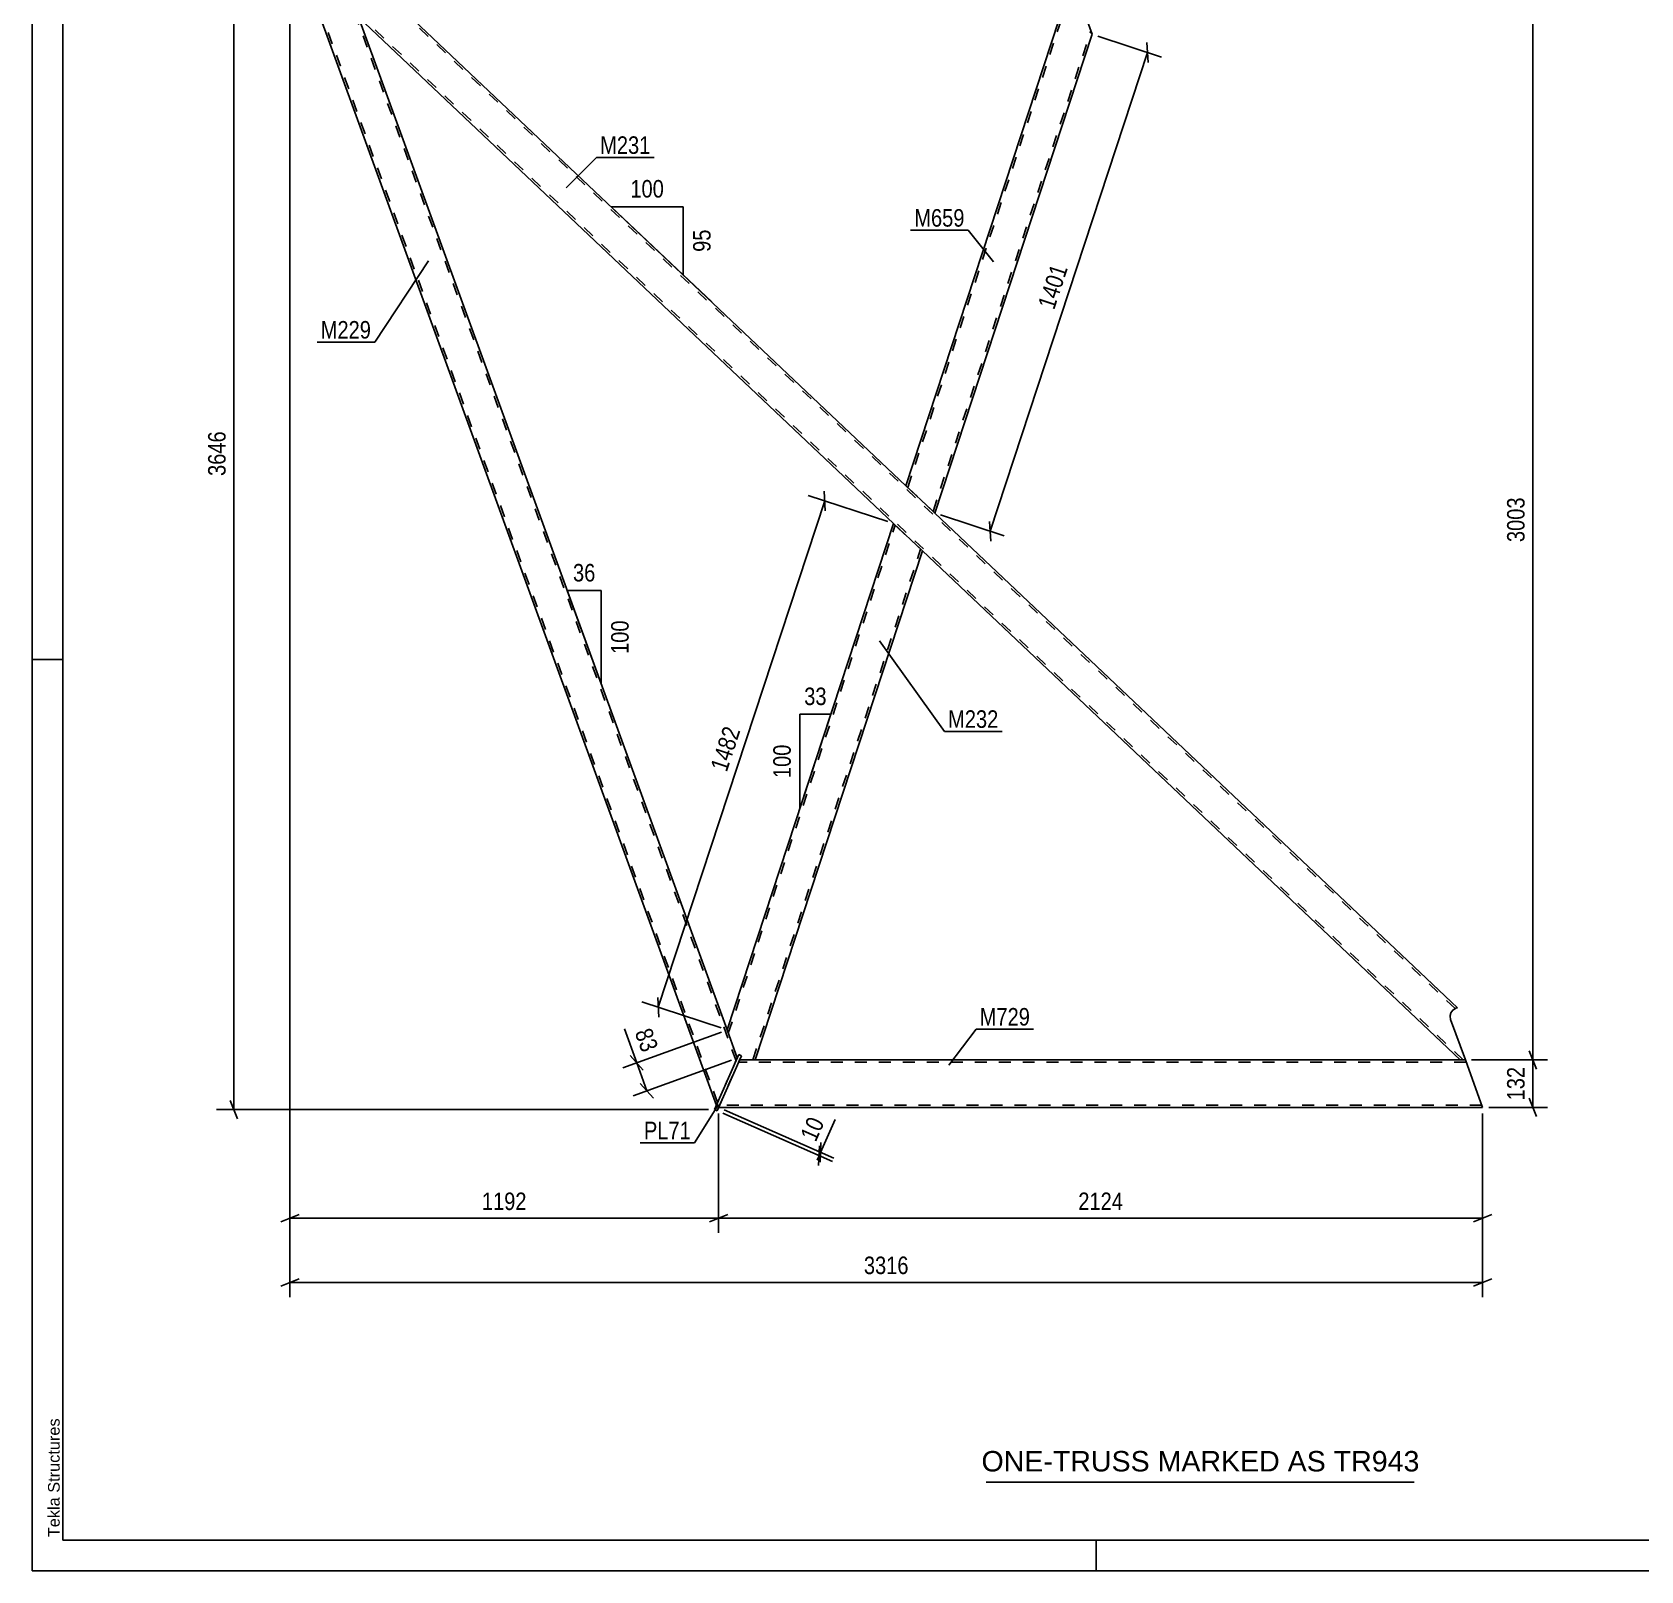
# Model space of a CAD drawing. Header units: millimetres. Extents: x 0 to 594, y 0 to 420.
# Drawn here: x 0 to 263.1, y 0 to 251.6 of the extents above; entities that cross this region are included whole.
import ezdxf

# ---------------------------------------------------------------- set-up
doc = ezdxf.new("R2010")
doc.units = ezdxf.units.MM
doc.linetypes.add('DXK_LINE_DOT2', pattern=[3.9198, 1.9599, -1.9599])
doc.styles.add('Arial', font='ARIAL.TTF', dxfattribs={"height": 0.2})
doc.styles.add('Arial Narrow', font='ARIALN.TTF', dxfattribs={"height": 0.2})

# ---------------------------------------------------------------- blocks, each defined once
blk = doc.blocks.new('Unknown-283049540-1163')
at = {"color": 5, "linetype": 'Continuous'}
for p, q in [((0, 420), (0, 0)), ((5, 415), (5, 5)), ((5, 149), (0, 149)), ((5, 5), (589, 5)), ((174, 0), (174, 5)), ((0, 0), (594, 0))]:
    blk.add_line(p, q, dxfattribs=at)
at = {"color": 174, "linetype": 'Continuous', "style": 'Arial'}
blk.add_text('Tekla Structures', height=1.9102, rotation=90, dxfattribs=at).set_placement((4.5, 5.5))
blk = doc.blocks.new('Part-283049540-6805 - 6799')
at = {"color": 2, "linetype": 'Continuous'}
for p, q in [((111.58, 75.43), (115.55, 84.4)), ((115.98, 84.21), (112.01, 75.24)), ((115.98, 84.21), (115.55, 84.4)), ((112.01, 75.24), (111.58, 75.43))]:
    blk.add_line(p, q, dxfattribs=at)
blk = doc.blocks.new('Part-283049540-6800 - 6799')
at = {"color": 2, "linetype": 'Continuous'}
for p, q in [((111.88, 76.1), (42.14, 267.69)), ((42.14, 267.69), (50.55, 261.81)), ((113.64, 88.45), (53.37, 254.05))]:
    blk.add_line(p, q, dxfattribs=at)
at = {"color": 7, "linetype": 'DXK_LINE_DOT2'}
for p, q in [((112.09, 76.57), (42.65, 267.34)), ((115.11, 83.4), (50.04, 262.16)), ((50.55, 261.81), (53.37, 254.05)), ((115.31, 83.86), (113.64, 88.45)), ((115.31, 83.86), (111.88, 76.1))]:
    blk.add_line(p, q, dxfattribs=at)
blk = doc.blocks.new('Part-283049540-6801 - 6799')
at = {"color": 7, "linetype": 'DXK_LINE_DOT2'}
for p, q in [((112.25, 75.78), (115.69, 83.55)), ((234.49, 83.19), (115.53, 83.19)), ((237.06, 76.13), (112.41, 76.13))]:
    blk.add_line(p, q, dxfattribs=at)
at = {"color": 2, "linetype": 'Continuous'}
for p, q in [((115.69, 83.55), (234.37, 83.55)), ((234.37, 83.55), (237.19, 75.78)), ((237.19, 75.78), (112.25, 75.78))]:
    blk.add_line(p, q, dxfattribs=at)
blk = doc.blocks.new('Part-283049540-6802 - 6799')
at = {"color": 2, "linetype": 'Continuous'}
for p, q in [((53.37, 254.05), (50.55, 261.81)), ((50.55, 261.81), (53.73, 261.81)), ((142.88, 177.43), (53.73, 261.81)), ((140.85, 171.25), (53.37, 254.05)), ((233.06, 92.07), (147.61, 172.96)), ((233.52, 83.55), (145.58, 166.78)), ((232.8, 91.98), (233.06, 92.07)), ((231.96, 90.17), (231.87, 90.71)), ((234.37, 83.55), (231.96, 90.17)), ((232.33, 91.69), (232.4, 91.73)), ((232.8, 91.98), (232.4, 91.73))]:
    blk.add_line(p, q, dxfattribs=at)
at = {"color": 7, "linetype": 'DXK_LINE_DOT2'}
for p, q in [((232.71, 91.92), (53.22, 261.81)), ((53.37, 254.05), (52.83, 255.54)), ((234.03, 83.55), (53.1, 254.8)), ((147.61, 172.96), (142.88, 177.43)), ((145.58, 166.78), (140.85, 171.25)), ((231.87, 90.71), (231.96, 90.17)), ((231.96, 90.17), (231.87, 90.71)), ((231.87, 90.71), (231.96, 90.17)), ((232.4, 91.73), (232.33, 91.69)), ((232.33, 91.69), (232.4, 91.73)), ((232.4, 91.73), (232.33, 91.69)), ((232.85, 92), (232.8, 91.98)), ((234.37, 83.55), (233.52, 83.55))]:
    blk.add_line(p, q, dxfattribs=at)
at = {"color": 2, "linetype": 'Continuous'}
blk.add_arc((233.28, 90.65), 1.41, 132.5, 177.5, dxfattribs=at)
at = {"color": 7, "linetype": 'DXK_LINE_DOT2'}
blk.add_arc((233.28, 90.65), 1.41, 132.5, 177.5, dxfattribs=at)
blk.add_arc((233.28, 90.65), 1.41, 132.5, 177.5, dxfattribs=at)
blk.add_arc((233.28, 90.65), 1.41, 132.5, 177.5, dxfattribs=at)
blk = doc.blocks.new('Part-283049540-6803 - 6799')
at = {"color": 2, "linetype": 'Continuous'}
for p, q in [((113.64, 88.45), (140.85, 171.25)), ((145.58, 166.78), (140.85, 171.25)), ((118.23, 83.55), (145.58, 166.78)), ((113.64, 88.45), (115.31, 83.86))]:
    blk.add_line(p, q, dxfattribs=at)
at = {"color": 7, "linetype": 'DXK_LINE_DOT2'}
for p, q in [((113.84, 87.91), (141.14, 170.98)), ((117.85, 83.55), (145.29, 167.05)), ((115.31, 83.86), (115.55, 84.4)), ((115.55, 84.4), (115.98, 84.21)), ((115.69, 83.55), (115.98, 84.21)), ((118.23, 83.55), (115.69, 83.55))]:
    blk.add_line(p, q, dxfattribs=at)
blk = doc.blocks.new('Part-283049540-6804 - 6799')
at = {"color": 2, "linetype": 'Continuous'}
for p, q in [((142.88, 177.43), (170.08, 260.18)), ((170.08, 260.18), (173.33, 251.24)), ((147.61, 172.96), (173.33, 251.24)), ((147.04, 173.49), (142.88, 177.43)), ((147.04, 173.49), (147.61, 172.96))]:
    blk.add_line(p, q, dxfattribs=at)
at = {"color": 7, "linetype": 'DXK_LINE_DOT2'}
for p, q in [((143.17, 177.16), (170.27, 259.65)), ((147.32, 173.23), (173.13, 251.78)), ((147.56, 173), (147.04, 173.49))]:
    blk.add_line(p, q, dxfattribs=at)
blk = doc.blocks.new('StraightDimension-283049540-17803 - 6799')
at = {"color": 7, "linetype": 'Continuous'}
for p, q in [((174.28, 250.93), (184.67, 247.52)), ((156.67, 169.98), (182.39, 248.26)), ((182.5, 246.65), (182.29, 249.88)), ((148.56, 172.65), (158.95, 169.23)), ((156.57, 171.59), (156.77, 168.37))]:
    blk.add_line(p, q, dxfattribs=at)
at = {"color": 0}
blk.add_wipeout([(170.15, 213.4), (166.16, 214.71), (163.5, 206.62), (167.49, 205.31)], dxfattribs=at)
at = {"color": 3, "style": 'Arial Narrow'}
blk.add_text('1401', height=2.863, rotation=71.8088, dxfattribs=at).set_placement((167.11, 206.07))
blk = doc.blocks.new('StraightDimension-283049540-17328 - 6799')
at = {"color": 7, "linetype": 'Continuous'}
for p, q in [((42.14, 266.69), (42.14, 55.24)), ((112.25, 74.78), (112.25, 55.24)), ((43.64, 58.24), (40.64, 57.04)), ((110.75, 57.04), (113.75, 58.24)), ((42.14, 57.64), (112.25, 57.64))]:
    blk.add_line(p, q, dxfattribs=at)
at = {"color": 0}
blk.add_wipeout([(81.45, 58.39), (81.45, 62.59), (72.94, 62.59), (72.94, 58.39)], dxfattribs=at)
at = {"color": 3, "style": 'Arial Narrow'}
blk.add_text('1192', height=2.863, dxfattribs=at).set_placement((73.54, 58.99))
blk = doc.blocks.new('StraightDimension-283049540-17327 - 6799')
at = {"color": 7, "linetype": 'Continuous'}
for p, q in [((112.25, 74.78), (112.25, 55.24)), ((237.19, 74.78), (237.19, 55.24)), ((113.75, 58.24), (110.75, 57.04)), ((235.69, 57.04), (238.69, 58.24)), ((112.25, 57.64), (237.19, 57.64))]:
    blk.add_line(p, q, dxfattribs=at)
at = {"color": 0}
blk.add_wipeout([(178.98, 58.39), (178.98, 62.59), (170.47, 62.59), (170.47, 58.39)], dxfattribs=at)
at = {"color": 3, "style": 'Arial Narrow'}
blk.add_text('2124', height=2.863, dxfattribs=at).set_placement((171.07, 58.99))
blk = doc.blocks.new('StraightDimension-283049540-17760 - 6799')
at = {"color": 7, "linetype": 'Continuous'}
for p, q in [((244.8, 85.05), (246, 82.05)), ((235.37, 83.55), (247.8, 83.55)), ((245.4, 75.78), (245.4, 83.55)), ((246, 74.28), (244.8, 77.28)), ((238.19, 75.78), (247.8, 75.78))]:
    blk.add_line(p, q, dxfattribs=at)
at = {"color": 0}
blk.add_wipeout([(244.65, 83.01), (240.45, 83.01), (240.45, 76.32), (244.65, 76.32)], dxfattribs=at)
at = {"color": 3, "style": 'Arial Narrow'}
blk.add_text('132', height=2.863, rotation=90.0002, dxfattribs=at).set_placement((244.05, 76.92))
blk = doc.blocks.new('AngleDimension-283049540-12110 - 6799')
at = {"color": 7, "linetype": 'Continuous'}
for p, q in [((106.44, 223.05), (94.68, 223.05)), ((106.44, 211.92), (94.68, 223.05)), ((106.44, 211.92), (106.44, 223.05)), ((111.12, 207.49), (106.44, 211.92))]:
    blk.add_line(p, q, dxfattribs=at)
at = {"color": 0}
for points in [[(103.9, 223.95), (103.9, 228.15), (97.22, 228.15), (97.22, 223.95)], [(111.54, 219.91), (107.34, 219.91), (107.34, 215.06), (111.54, 215.06)]]:
    blk.add_wipeout(points, dxfattribs=at)
at = {"color": 3, "style": 'Arial Narrow'}
blk.add_text('100', height=2.863, dxfattribs=at).set_placement((97.82, 224.55))
blk.add_text('95', height=2.863, rotation=90.0002, dxfattribs=at).set_placement((110.94, 215.66))
blk = doc.blocks.new('AngleDimension-283049540-12138 - 6799')
at = {"color": 7, "linetype": 'Continuous'}
for p, q in [((125.55, 140.06), (130.6, 140.06)), ((125.55, 124.67), (130.6, 140.06)), ((125.55, 124.67), (125.55, 140.06)), ((127.11, 129.44), (130.6, 140.06))]:
    blk.add_line(p, q, dxfattribs=at)
at = {"color": 0}
for points in [[(130.5, 140.96), (130.5, 145.16), (125.65, 145.16), (125.65, 140.96)], [(124.65, 135.71), (120.45, 135.71), (120.45, 129.02), (124.65, 129.02)]]:
    blk.add_wipeout(points, dxfattribs=at)
at = {"color": 3, "style": 'Arial Narrow'}
blk.add_text('33', height=2.863, dxfattribs=at).set_placement((126.25, 141.56))
blk.add_text('100', height=2.863, rotation=90.0002, dxfattribs=at).set_placement((124.05, 129.62))
blk = doc.blocks.new('StraightDimension-283049540-12165 - 6799')
at = {"color": 7, "linetype": 'Continuous'}
for p, q in [((112.93, 74.84), (130.86, 66.91)), ((113.17, 75.38), (131.1, 67.45)), ((128.61, 66.26), (128.73, 69.49)), ((128.67, 67.88), (128.91, 68.42)), ((128.96, 70.03), (128.85, 66.8)), ((128.67, 67.88), (128.35, 67.17))]:
    blk.add_line(p, q, dxfattribs=at)
at = {"color": 0}
blk.add_wipeout([(130.4, 73.64), (126.56, 75.34), (124.59, 70.9), (128.43, 69.2)], dxfattribs=at)
at = {"color": 7, "linetype": 'Continuous'}
blk.add_line((128.91, 68.42), (131.3, 73.82), dxfattribs=at)
blk.add_line((128.91, 68.42), (131.3, 73.82), dxfattribs=at)
at = {"color": 3, "style": 'Arial Narrow'}
blk.add_text('10', height=2.863, rotation=66.1422, dxfattribs=at).set_placement((128.13, 69.99))
blk = doc.blocks.new('StraightDimension-283049540-12187 - 6799')
at = {"color": 7, "linetype": 'Continuous'}
for p, q in [((42.14, 266.69), (42.14, 44.77)), ((237.19, 74.78), (237.19, 44.77)), ((43.64, 47.77), (40.64, 46.57)), ((235.69, 46.57), (238.69, 47.77)), ((42.14, 47.17), (237.19, 47.17))]:
    blk.add_line(p, q, dxfattribs=at)
at = {"color": 0}
blk.add_wipeout([(143.93, 47.92), (143.93, 52.12), (135.41, 52.12), (135.41, 47.92)], dxfattribs=at)
at = {"color": 3, "style": 'Arial Narrow'}
blk.add_text('3316', height=2.863, dxfattribs=at).set_placement((136.01, 48.52))
blk = doc.blocks.new('StraightDimension-283049540-12234 - 6799')
at = {"color": 7, "linetype": 'Continuous'}
for p, q in [((112.71, 88.1), (96.61, 82.25)), ((97.79, 84.27), (99.94, 81.86)), ((114.37, 83.52), (98.27, 77.66)), ((98.86, 83.07), (100.53, 78.48)), ((101.61, 77.28), (99.45, 79.69))]:
    blk.add_line(p, q, dxfattribs=at)
at = {"color": 0}
blk.add_wipeout([(99.39, 83.82), (103.33, 85.25), (101.67, 89.82), (97.73, 88.38)], dxfattribs=at)
at = {"color": 7, "linetype": 'Continuous'}
blk.add_line((98.86, 83.07), (96.84, 88.62), dxfattribs=at)
blk.add_line((98.86, 83.07), (96.84, 88.62), dxfattribs=at)
at = {"color": 3, "style": 'Arial Narrow'}
blk.add_text('83', height=2.863, rotation=-69.9983, dxfattribs=at).set_placement((98.5, 88.02))
blk = doc.blocks.new('StraightDimension-283049540-12270 - 6799')
at = {"color": 7, "linetype": 'Continuous'}
for p, q in [((36.12, 289.93), (30.13, 289.93)), ((33.58, 288.43), (32.38, 291.43)), ((32.98, 75.43), (32.98, 289.93)), ((32.38, 76.93), (33.58, 73.93)), ((110.58, 75.43), (30.13, 75.43))]:
    blk.add_line(p, q, dxfattribs=at)
at = {"color": 0}
blk.add_wipeout([(32.23, 186.94), (28.03, 186.94), (28.03, 178.42), (32.23, 178.42)], dxfattribs=at)
at = {"color": 3, "style": 'Arial Narrow'}
blk.add_text('3646', height=2.863, rotation=90.0002, dxfattribs=at).set_placement((31.63, 179.02))
blk = doc.blocks.new('AngleDimension-283049540-12293 - 6799')
at = {"color": 7, "linetype": 'Continuous'}
for p, q in [((89.8, 153.95), (87.5, 160.27)), ((93.04, 160.27), (87.5, 160.27)), ((93.04, 145.05), (87.5, 160.27)), ((93.04, 145.05), (93.04, 160.27))]:
    blk.add_line(p, q, dxfattribs=at)
at = {"color": 0}
for points in [[(92.7, 161.17), (92.7, 165.37), (87.84, 165.37), (87.84, 161.17)], [(98.14, 156), (93.94, 156), (93.94, 149.32), (98.14, 149.32)]]:
    blk.add_wipeout(points, dxfattribs=at)
at = {"color": 3, "style": 'Arial Narrow'}
blk.add_text('36', height=2.863, dxfattribs=at).set_placement((88.44, 161.77))
blk.add_text('100', height=2.863, rotation=90.0002, dxfattribs=at).set_placement((97.54, 149.92))
blk = doc.blocks.new('StraightDimension-283049540-17759 - 6799')
at = {"color": 7, "linetype": 'Continuous'}
for p, q in [((246, 258.68), (244.8, 261.68)), ((171.08, 260.18), (247.8, 260.18)), ((245.4, 83.55), (245.4, 260.18)), ((244.8, 85.05), (246, 82.05)), ((235.37, 83.55), (247.8, 83.55))]:
    blk.add_line(p, q, dxfattribs=at)
at = {"color": 0}
blk.add_wipeout([(244.65, 176.12), (240.45, 176.12), (240.45, 167.61), (244.65, 167.61)], dxfattribs=at)
at = {"color": 3, "style": 'Arial Narrow'}
blk.add_text('3003', height=2.863, rotation=90.0002, dxfattribs=at).set_placement((244.05, 168.21))
blk = doc.blocks.new('StraightDimension-283049540-17818 - 6799')
at = {"color": 7, "linetype": 'Continuous'}
for p, q in [((129.7, 173.34), (129.5, 176.56)), ((102.39, 92.14), (129.6, 174.95)), ((139.9, 171.56), (126.89, 175.84)), ((112.69, 88.76), (99.68, 93.03)), ((102.29, 93.76), (102.49, 90.53))]:
    blk.add_line(p, q, dxfattribs=at)
at = {"color": 0}
blk.add_wipeout([(116.61, 137.82), (112.62, 139.14), (109.96, 131.05), (113.95, 129.74)], dxfattribs=at)
at = {"color": 3, "style": 'Arial Narrow'}
blk.add_text('1482', height=2.863, rotation=71.8088, dxfattribs=at).set_placement((113.57, 130.49))
blk = doc.blocks.new('Unknown-283049540-18145')
at = {"color": 7, "linetype": 'Continuous'}
blk.add_line((156, 14.5), (226, 14.5), dxfattribs=at)
at = {"color": 7, "style": 'Arial'}
blk.add_text('ONE-TRUSS MARKED AS TR943', height=3.3428, dxfattribs=at).set_placement((155.24, 16.25))
blk = doc.blocks.new('Mark-283049540-8537 - 6799')
at = {"color": 0}
blk.add_wipeout([(158.01, 137.84), (158.01, 140.84), (149.78, 140.84), (149.78, 137.84)], dxfattribs=at)
blk.add_wipeout([(158.01, 137.84), (158.01, 140.84), (149.78, 140.84), (149.78, 137.84)], dxfattribs=at)
at = {"color": 30, "linetype": 'Continuous'}
for p, q in [((138.58, 152.05), (149.18, 137.24)), ((149.18, 137.24), (158.61, 137.24))]:
    blk.add_line(p, q, dxfattribs=at)
at = {"color": 3, "style": 'Arial Narrow'}
blk.add_text('M232', height=2.863, dxfattribs=at).set_placement((149.78, 137.84))
blk = doc.blocks.new('Mark-283049540-8543 - 6799')
at = {"color": 0}
blk.add_wipeout([(107.72, 70.58), (107.72, 73.58), (100.04, 73.58), (100.04, 70.58)], dxfattribs=at)
blk.add_wipeout([(107.72, 70.58), (107.72, 73.58), (100.04, 73.58), (100.04, 70.58)], dxfattribs=at)
at = {"color": 30, "linetype": 'Continuous'}
for p in [(112.25, 76.27), (99.44, 69.98)]:
    blk.add_line(p, (108.32, 69.98), dxfattribs=at)
at = {"color": 3, "style": 'Arial Narrow'}
blk.add_text('PL71', height=2.863, dxfattribs=at).set_placement((100.04, 70.58))
blk = doc.blocks.new('Mark-283049540-8528 - 6799')
at = {"color": 0}
blk.add_wipeout([(55.41, 201.49), (55.41, 204.49), (47.19, 204.49), (47.19, 201.49)], dxfattribs=at)
blk.add_wipeout([(55.41, 201.49), (55.41, 204.49), (47.19, 204.49), (47.19, 201.49)], dxfattribs=at)
at = {"color": 30, "linetype": 'Continuous'}
for p in [(64.81, 214.2), (46.59, 200.89)]:
    blk.add_line(p, (56.01, 200.89), dxfattribs=at)
at = {"color": 3, "style": 'Arial Narrow'}
blk.add_text('M229', height=2.863, dxfattribs=at).set_placement((47.19, 201.49))
blk = doc.blocks.new('Mark-283049540-12151 - 6799')
at = {"color": 0}
blk.add_wipeout([(101.1, 231.69), (101.1, 234.69), (92.88, 234.69), (92.88, 231.69)], dxfattribs=at)
blk.add_wipeout([(101.1, 231.69), (101.1, 234.69), (92.88, 234.69), (92.88, 231.69)], dxfattribs=at)
at = {"color": 30, "linetype": 'Continuous'}
for p, q in [((87.33, 226.14), (92.28, 231.09)), ((92.28, 231.09), (101.7, 231.09))]:
    blk.add_line(p, q, dxfattribs=at)
at = {"color": 3, "style": 'Arial Narrow'}
blk.add_text('M231', height=2.863, dxfattribs=at).set_placement((92.88, 231.69))
blk = doc.blocks.new('Mark-283049540-12156 - 6799')
at = {"color": 0}
blk.add_wipeout([(152.47, 219.79), (152.47, 222.79), (144.25, 222.79), (144.25, 219.79)], dxfattribs=at)
blk.add_wipeout([(152.47, 219.79), (152.47, 222.79), (144.25, 222.79), (144.25, 219.79)], dxfattribs=at)
at = {"color": 30, "linetype": 'Continuous'}
for p in [(143.65, 219.19), (157.18, 214.01)]:
    blk.add_line(p, (153.07, 219.19), dxfattribs=at)
at = {"color": 3, "style": 'Arial Narrow'}
blk.add_text('M659', height=2.863, dxfattribs=at).set_placement((144.25, 219.79))
blk = doc.blocks.new('Mark-283049540-12313 - 6799')
at = {"color": 0}
blk.add_wipeout([(163.17, 89.16), (163.17, 92.16), (154.95, 92.16), (154.95, 89.16)], dxfattribs=at)
blk.add_wipeout([(163.17, 89.16), (163.17, 92.16), (154.95, 92.16), (154.95, 89.16)], dxfattribs=at)
at = {"color": 30, "linetype": 'Continuous'}
for p, q in [((149.89, 82.69), (154.35, 88.56)), ((154.35, 88.56), (163.77, 88.56))]:
    blk.add_line(p, q, dxfattribs=at)
at = {"color": 3, "style": 'Arial Narrow'}
blk.add_text('M729', height=2.863, dxfattribs=at).set_placement((154.95, 89.16))

msp = doc.modelspace()

# ---------------------------------------------------------------- block references
for name in ['Unknown-283049540-1163', 'Part-283049540-6800 - 6799', 'Part-283049540-6802 - 6799', 'Part-283049540-6804 - 6799', 'Part-283049540-6803 - 6799', 'Part-283049540-6805 - 6799', 'Part-283049540-6801 - 6799', 'Unknown-283049540-18145']:
    msp.add_blockref(name, (0, 0))

# ---------------------------------------------------------------- next in the draw order: block references
for name in ['StraightDimension-283049540-17328 - 6799', 'StraightDimension-283049540-17803 - 6799', 'AngleDimension-283049540-12138 - 6799']:
    msp.add_blockref(name, (0, 0))

# ---------------------------------------------------------------- next in the draw order: block references
for name in ['AngleDimension-283049540-12110 - 6799', 'StraightDimension-283049540-17327 - 6799']:
    msp.add_blockref(name, (0, 0))

# ---------------------------------------------------------------- next in the draw order: block references
for name in ['StraightDimension-283049540-17760 - 6799', 'StraightDimension-283049540-12165 - 6799']:
    msp.add_blockref(name, (0, 0))

# ---------------------------------------------------------------- next in the draw order: block references
msp.add_blockref('StraightDimension-283049540-12187 - 6799', (0, 0))

# ---------------------------------------------------------------- next in the draw order: block references
for name in ['StraightDimension-283049540-17759 - 6799', 'Mark-283049540-12156 - 6799', 'Mark-283049540-12313 - 6799', 'StraightDimension-283049540-12234 - 6799']:
    msp.add_blockref(name, (0, 0))

# ---------------------------------------------------------------- next in the draw order: block references
msp.add_blockref('StraightDimension-283049540-12270 - 6799', (0, 0))

# ---------------------------------------------------------------- next in the draw order: block references
for name in ['Mark-283049540-12151 - 6799', 'Mark-283049540-8528 - 6799', 'StraightDimension-283049540-17818 - 6799', 'AngleDimension-283049540-12293 - 6799', 'Mark-283049540-8543 - 6799']:
    msp.add_blockref(name, (0, 0))

# ---------------------------------------------------------------- next in the draw order: block references
msp.add_blockref('Mark-283049540-8537 - 6799', (0, 0))

doc.saveas('drawing.dxf')
